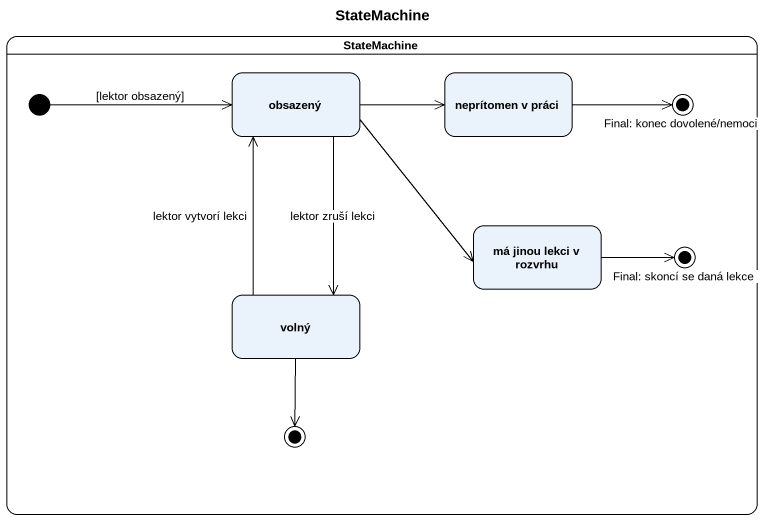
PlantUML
@startuml
title StateMachine
hide empty description
state StateMachine {
  state obsazený
  state "neprítomen v práci" as neprítomen_v_práci
  state "Final: konec dovolené/nemoci" as Final_konec_dovolené_nemoci <<end>>
  state "má jinou lekci v rozvrhu" as má_jinou_lekci_v_rozvrhu
  state "Final: skoncí se daná lekce" as Final_skoncí_se_daná_lekce <<end>>
  state volný
  state final1 <<end>>
  [*] -right-> obsazený : [lektor obsazený]
}
obsazený -right-> neprítomen_v_práci
obsazený --> má_jinou_lekci_v_rozvrhu
obsazený --> volný : lektor zruší lekci
neprítomen_v_práci -right-> Final_konec_dovolené_nemoci
má_jinou_lekci_v_rozvrhu -right-> Final_skoncí_se_daná_lekce
volný -up-> obsazený : lektor vytvorí lekci
volný --> final1
@enduml
